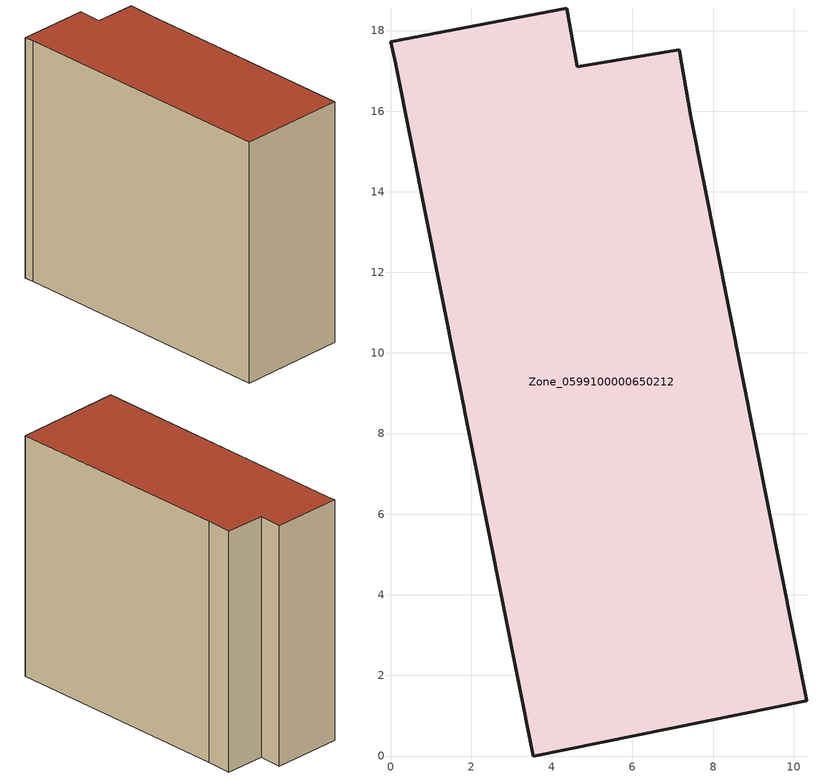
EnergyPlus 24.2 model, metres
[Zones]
Zone_0599100000650212
 floor ground (C_G): 4.37,18.56 4.63,17.1 7.17,17.53 7.45,15.88 10.33,1.37 3.54,0 0.13,17.16 0,17.72 z0
 wall outside (C_F): 3.54,0 10.33,1.37 7.45,15.88 7.17,17.53 4.63,17.1 4.37,18.56 0,17.72 0.13,17.16 3.54,0 z0:15.61
 roof outside (C_R): 4.37,18.56 0,17.72 0.13,17.16 3.54,0 10.33,1.37 7.45,15.88 7.17,17.53 4.63,17.1 z15.61
[BUILDING]
Pand.0599100000650212: North Axis=0; Terrain=City; Loads Convergence Tolerance Value=0.04; Temperature Convergence Tolerance Value=0.4; Solar Distribution=FullExterior; Maximum Number of Warmup Days=25; Minimum Number of Warmup Days=1
[Site:Location]
Rotterdam.The.Hague.AP_ZH_NLD Design_Conditions: Latitude=51.96; Longitude=4.45; Time Zone=1; Elevation=-4.5
[SITE:GROUNDTEMPERATURE:BUILDINGSURFACE]
18, 18, 18, 18, 18, 18, 18, 18, 18, 18, 18, 18
[MATERIAL] Thermal Absorptance=0.9; Solar Absorptance=0.7; Visible Absorptance=0.7
Name | Roughness | Thickness | Conductivity | Density | Specific Heat
G.TI.1946 | MediumSmooth | 0.15 | 1 | 540 | 1210
F.TI.1946 | Rough | 0.3 | 0.857143 | 1920 | 840
R.TI.1946 | MediumRough | 0.2 | 0.1 | 1500 | 1000
[CONSTRUCTION]
C_G: G.TI.1946
C_F: F.TI.1946
C_R: R.TI.1946
[ZONE]
Zone_0599100000650212: Type=1; Multiplier=1; Ceiling Height=Autocalculate; Volume=Autocalculate; Floor Area=autocalculate; Part of Total Floor Area=Yes
[ZONEINFILTRATION:DESIGNFLOWRATE]
Infil_Zone_0599100000650212: Zone or ZoneList or Space or SpaceList=Zone_0599100000650212; Schedule=AlwaysOn; Design Flow Rate Calculation Method=Flow/Area; Flow Rate per Floor Area=0.003; Constant Term Coefficient=1; Temperature Term Coefficient=0; Velocity Term Coefficient=0; Velocity Squared Term Coefficient=0
[HVACTEMPLATE:ZONE:IDEALLOADSAIRSYSTEM]
Zone_0599100000650212: Maximum Heating Supply Air Temperature=50; Minimum Cooling Supply Air Temperature=13; Maximum Heating Supply Air Humidity Ratio=0.0156; Minimum Cooling Supply Air Humidity Ratio=0.0077; Heating Limit=NoLimit; Cooling Limit=NoLimit; Dehumidification Control Type=ConstantSensibleHeatRatio; Cooling Sensible Heat Ratio=0.7; Dehumidification Setpoint=60; Humidification Control Type=None; Humidification Setpoint=30; Outdoor Air Method=None; Outdoor Air Flow Rate per Person=0.00944; Outdoor Air Flow Rate per Zone Floor Area=0; Outdoor Air Flow Rate per Zone=0; Demand Controlled Ventilation Type=None; Outdoor Air Economizer Type=NoEconomizer; Heat Recovery Type=None; Sensible Heat Recovery Effectiveness=0.7; Latent Heat Recovery Effectiveness=0.65
[ZONECONTROL:THERMOSTAT]
ThermostatControl_Zone_0599100000650212: Zone or ZoneList=Zone_0599100000650212; Control Type Schedule=DualSetpointControlType; Control 1=Thermostat_Zone_0599100000650212; Temperature Difference Between Cutout And Setpoint=0
[THERMOSTATSETPOINT:DUALSETPOINT]
Thermostat_Zone_0599100000650212: Heating Setpoint Temperature Schedule=HeatingSetpoint_Zone_0599100000650212; Cooling Setpoint Temperature Schedule=CoolingSetpoint_Zone_0599100000650212
[SCHEDULE:COMPACT]
HeatingSetpoint_Zone_0599100000650212: Through: 12/31, For: AllDays, Until: 24:00, 21
CoolingSetpoint_Zone_0599100000650212: Through: 12/31, For: AllDays, Until: 24:00, 24
DualSetpointControlType: Through: 12/31, For: AllDays, Until: 24:00, 4
AlwaysOn: Through: 12/31, For: AllDays, Until: 24:00, 1
